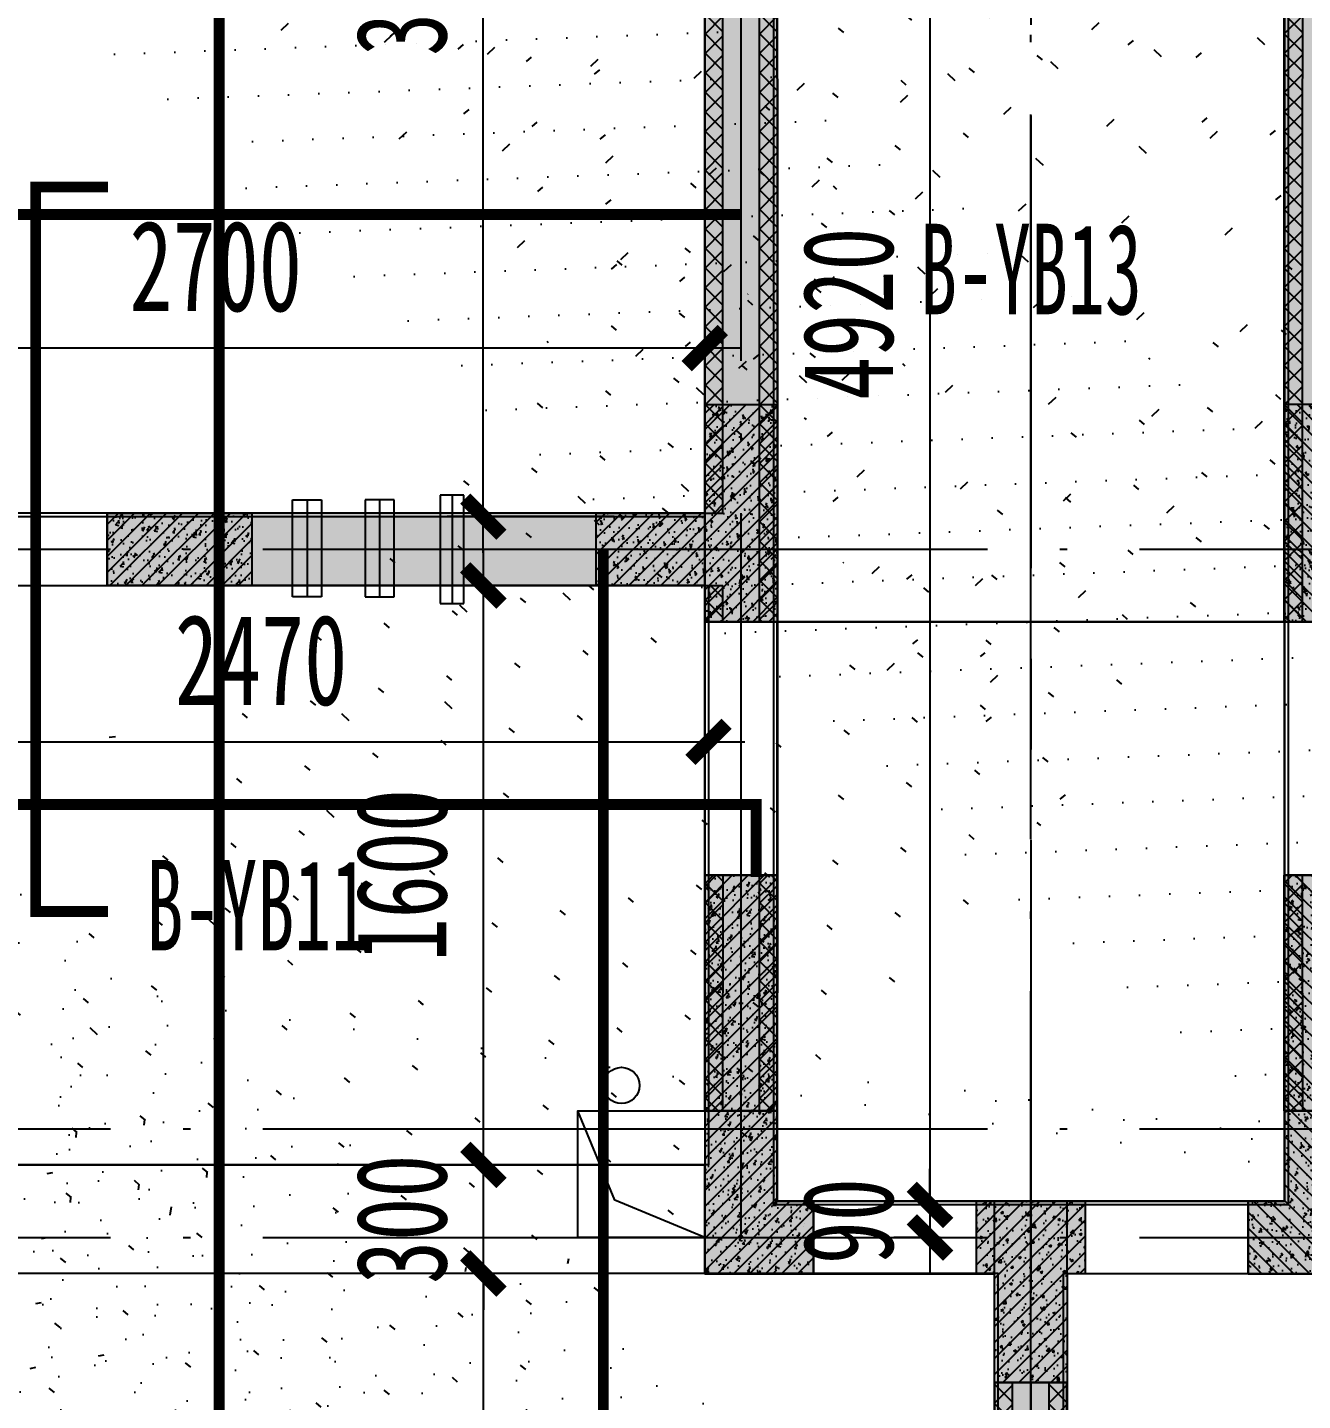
# Model space of a CAD drawing. Extents: x -3200779283 to -8106663, y 659664 to 1123462.
# Drawn here: x -8152570 to -8149051, y 1011388 to 1015179 of the extents above; entities that cross this region are included whole.
import ezdxf
from ezdxf.enums import TextEntityAlignment as Align

# ---------------------------------------------------------------- set-up
doc = ezdxf.new("R2010")
doc.units = 0
doc.header["$LTSCALE"] = 1000
doc.header["$MEASUREMENT"] = 0
for name, pattern in [('120-墙体$0$CENTER2', [1.125, 0.75, -0.125, 0.125, -0.125]), ('120-墙体$0$CONTINOUS', [0]), ('3#-轴线$0$DOTE', [2.4200000000000004, 2, -0.2, 0.02, -0.2]), ('3#4#5#$0$DASH', [0.35, 0.25, -0.1]), ('4#-标准层$0$CENTER', [2, 1.25, -0.25, 0.25, -0.25]), ('4#-标准层$0$CONTINOUS', [0]), ('DASH', [0.35, 0.25, -0.1])]:
    doc.linetypes.add(name, pattern=pattern)
doc.layers.get('Defpoints').update_dxf_attribs({"color": 30, "linetype": 'DASH'})
for name, color, linetype in [('120-墙体$0$DUCT-排烟中心线', 5, '120-墙体$0$CENTER2'), ('120-墙体$0$DUCT-排烟管', 2, 'Continuous'), ('120-墙体$0$DUCT-送风中心线', 5, '120-墙体$0$CENTER2'), ('120-墙体$0$DUCT-送风管', 4, 'Continuous'), ('120-墙体$0$S-SLAB-HOLE', 5, 'Continuous'), ('120-墙体$0$S-WALL', 40, 'Continuous'), ('120-墙体$0$S-WALL-BEAM', 120, 'Continuous'), ('120-墙体$0$S-WALL-COLU', 252, '120-墙体$0$CONTINOUS'), ('120-墙体$0$S-WALL-COLU-HATC', 16, 'Continuous'), ('120-墙体$0$S-WALL-HATC', 253, 'Continuous'), ('120-墙体$0$提结构条件', 7, 'Continuous'), ('3#-轴线$0$A-ANNO-DOTE', 10, '3#-轴线$0$DOTE'), ('3#4#5#$0$PC-SLAB', 6, '3#4#5#$0$DASH'), ('3#4#5#$0$S-ANNO-TEXT', 7, 'Continuous'), ('3#4#5#$0$S-DIMS-SLAB', 120, 'Continuous'), ('3#4#5#$0$S-PC-FQ-WYQ', 4, 'Continuous'), ('3#4#5#$0$S-PC-SLAB', 6, 'Continuous'), ('3#4#5#$0$S-WALL-HATC', 253, 'Continuous'), ('4#-标准层$0$S-SLAB', 6, 'Continuous'), ('4#-标准层$0$S-WALL', 40, 'Continuous'), ('4#-标准层$0$S-WALL-COLU', 252, '4#-标准层$0$CONTINOUS'), ('4#-标准层$0$S-WALL-COLU-HATC', 16, 'Continuous'), ('4#-标准层$0$S-WALL-HATC', 253, 'Continuous'), ('4#-标准层$0$THIN', 7, 'Continuous'), ('S-ANNO-TEXT', 7, 'Continuous'), ('S-REIN', 1, 'Continuous')]:
    doc.layers.add(name, color=color, linetype=linetype)
doc.layers.add('提资不打印', color=2, linetype='Continuous', plot=False)
doc.styles.add('3#4#5#$0$外部参照 1$0$宋体', font='', dxfattribs={"width": 0.8})
doc.styles.add('3#4#5#$0$楷体', font='', dxfattribs={"width": 0.7})
doc.styles.get('3#4#5#$0$外部参照 1$0$宋体').set_extended_font_data('SimSun')
doc.styles.get('3#4#5#$0$楷体').set_extended_font_data('KaiTi_GB2312')
doc.dimstyles.new('3#4#5#$0$TSSD_100_100', dxfattribs={"dimtxt": 250, "dimasz": 100, "dimexe": 100, "dimexo": 250, "dimgap": 100, "dimtad": 1, "dimdec": 0, "dimzin": 0, "dimdsep": 46, "dimtxsty": '3#4#5#$0$楷体', "dimblk": '3#4#5#$0$_ArchTick', "dimcen": 0, "dimdle": 100, "dimclrt": 7, "dimadec": 0, "dimazin": 0, "dimtfac": 1, "dimtdec": 0, "dimtix": 1, "dimtmove": 2, "dimatfit": 3, "dimfxl": 1, "dimtolj": 1, "dimtzin": 0, "dimarcsym": 0})
pattern_1 = [(49.99999999999999, (-8159258.836946376, 774280.1676613261), (71.72601826007535, -6.275213498259511), [7.5, -82.5]), (355, (-8159258.836946376, 774280.1676613261), (-13.8751333613, 75.21921337000119), [6, -66]), (100.4514, (-8159252.859778376, 774279.6447273261), (57.85093817140216, 68.94395420609536), [6.374018999999974, -70.11421119999957]), (46.18420000000002, (-8159258.836946376, 774300.1676613261), (106.7241048625644, -16.55190143290181), [11.24999999999991, -123.7499999999992]), (96.6356, (-8159249.943271876, 774298.7883306261), (93.46627055487033, 97.41178709004417), [9.561028799999999, -105.1713]), (351.1842, (-8159258.836946376, 774300.1676613261), (93.46619451336272, 97.41186009253246), [9, -99]), (21, (-8159248.836946376, 774295.1676613261), (59.69070521184616, -40.26188906653388), [7.5, -82.5]), (326.0000000000001, (-8159248.836946376, 774295.1676613261), (24.33153319215817, 72.5150045046853), [6, -66]), (71.4514, (-8159243.862723076, 774291.8125007261), (84.02226285814899, 32.25304967099524), [6.374019000000001, -70.1142112]), (37.50000000000001, (-8159258.836946376, 774280.1676613261), (1.215985531729067, 33.28938538313115), [0, -65.19999999999999, 0, -67, 0, -66.25]), (7.499999999999999, (-8159258.836946376, 774280.1676613261), (26.30695374421486, 39.44117118823603), [0, -38.2, 0, -63.7, 0, -25.25]), (327.5, (-8159281.136946376, 774280.1676613261), (53.3822436172409, -2.255487173437976), [0, -25, 0, -78, 0, -103.5]), (317.5, (-8159291.136946376, 774280.1676613261), (58.31861693423862, 10.01049823323177), [0, -32.5, 0, -51.8, 0, -73.5])]
pattern_2 = [(45, (-8159258.836946376, 774280.1676613261), (-22.09708691207961, 22.09708691207961), [])]

# ---------------------------------------------------------------- blocks, each defined once
blk = doc.blocks.new('jf')
at = {"layer": 'S-REIN', "const_width": 30}
for points in [[(-8149118.825894339, 1005775.647708604), (-8149318.825894339, 1005775.647830674), (-8149318.825406058, 1016983.108613819), (-8149118.825406058, 1016983.108491749)], [(-8149625.473296493, 1012738.017463509), (-8149825.473296493, 1012738.017463509), (-8149825.471343368, 1014738.017463509), (-8149625.471343368, 1014738.017463509)], [(-8168020.190411068, 1012833.484939759), (-8168020.190411068, 1013033.484939759), (-8147836.507994623, 1013033.485916322), (-8147836.507994623, 1012833.485916322)]]:
    blk.add_lwpolyline(points, dxfattribs=at)
at = {"layer": '提资不打印', "color": 2, "const_width": 30}
for points in [[(-8155776.792924388, 1014662.017463509), (-8147876.407182201, 1014662.017463509)], [(-8148258.368885905, 1005811.667658771), (-8148258.369374187, 1013738.00232679)]]:
    blk.add_lwpolyline(points, dxfattribs=at)
blk = doc.blocks.new('3#4#5#$0$B-YWQ6')
at = {"layer": '3#4#5#$0$S-PC-FQ-WYQ'}
h = blk.add_hatch(dxfattribs=at)
h.set_pattern_fill('ANSI37', color=256, scale=12, angle=90)
h.set_pattern_definition([(135, (-989707.8429496246, 842389.8077511969), (-26.94076836320746, -26.94076836320745), []), (225, (-989707.8429496246, 842389.8077511969), (26.94076836320745, -26.94076836320746), [])])
h.paths.add_polyline_path([(-127905.2501225748, 326688.3582546908), (-127855.2501228041, 326688.3616408699), (-127855.4329784815, 329388.3912538569), (-127905.4329784815, 329388.3912538569)])
h.paths.add_polyline_path([(-127855.2365838158, 326488.4462222033), (-127905.2365835865, 326488.4428360242), (-127905.2298080935, 326388.3965487699), (-127855.2298080935, 326388.3965487699)])
h = blk.add_hatch(dxfattribs=at)
h.set_pattern_fill('ANSI37', color=256, scale=12, angle=90)
h.set_pattern_definition([(135, (-989557.8429524016, 842389.8077512046), (-26.94076836320746, -26.94076836320745), []), (225, (-989557.8429524016, 842389.8077512046), (26.94076836320745, -26.94076836320746), [])])
h.paths.add_polyline_path([(-127755.2298108707, 326388.3965487774), (-127705.2298108707, 326388.3965487774), (-127705.4329812587, 329388.3912538645), (-127755.4329812587, 329388.3912538645)])
h = blk.add_hatch(dxfattribs=at)
h.set_pattern_fill('ANSI37', color=256, scale=12, angle=90)
h.set_pattern_definition([(135, (-989707.6041484298, 838589.8080073441), (-26.94076836320746, -26.94076836320745), []), (225, (-989707.6041484298, 838589.8080073441), (26.94076836320745, -26.94076836320746), [])])
h.paths.add_polyline_path([(-127905.4323774343, 325038.3215355956), (-127855.4323774343, 325038.3215355956), (-127855.1941772867, 325688.391510004), (-127905.1941772867, 325688.391510004)])
h = blk.add_hatch(dxfattribs=at)
h.set_pattern_fill('ANSI37', color=256, scale=12, angle=90)
h.set_pattern_definition([(135, (-989557.6041512068, 838589.8080073516), (-26.94076836320746, -26.94076836320745), []), (225, (-989557.6041512068, 838589.8080073516), (26.94076836320745, -26.94076836320746), [])])
h.paths.add_polyline_path([(-127755.4323802115, 325038.321535603), (-127705.4323802115, 325038.321535603), (-127705.1941800639, 325688.3915100115), (-127755.1941800639, 325688.3915100115)])
for p, q in [((-127906.0000690809, 326688.3582039018), (-127855.2501228041, 326688.3616408699)), ((-127905.2433562314, 326488.4428355655), (-127855.2365838158, 326488.4462222033))]:
    blk.add_line(p, q, dxfattribs=at)
blk.add_lwpolyline([(-127855.2501228041, 326688.3616408699), (-127855.4329784815, 329388.3912538569), (-127905.4329784815, 329388.3912538569), (-127905.2298080935, 326388.3965487699), (-127855.2298080935, 326388.3965487699), (-127855.2365838158, 326488.4462222033)], dxfattribs=at)
for points in [[(-127905.4329787674, 329388.3912538569), (-127705.4329784238, 329388.3912538569), (-127705.2298080358, 326388.3965487774), (-127905.2298083794, 326388.3965487774)], [(-127755.2298108707, 326388.3965487774), (-127705.2298108707, 326388.3965487774), (-127705.4329812587, 329388.3912538645), (-127755.4329812587, 329388.3912538645)], [(-127905.4327508085, 326388.396631066), (-127705.1947088777, 326388.396631066), (-127705.1947088777, 325688.3965545463), (-127905.4327508085, 325688.3965545463)], [(-127905.4323774343, 325038.3215355956), (-127855.4323774343, 325038.3215355956), (-127855.1941772867, 325688.391510004), (-127905.1941772867, 325688.391510004)], [(-127905.1941775726, 325688.391510004), (-127705.194177229, 325688.391510004), (-127705.4323773766, 325038.321535603), (-127905.4323777203, 325038.321535603)], [(-127755.4323802115, 325038.321535603), (-127705.4323802115, 325038.321535603), (-127705.1941800639, 325688.3915100115), (-127755.1941800639, 325688.3915100115)]]:
    blk.add_lwpolyline(points, close=True, dxfattribs=at)
blk = doc.blocks.new('3#4#5#$0$B-YNQ1')
at = {"layer": '3#4#5#$0$S-PC-FQ-WYQ'}
h = blk.add_hatch(dxfattribs=at)
h.set_pattern_fill('ANSI37', color=256, scale=12, angle=180)
h.set_pattern_definition([(225, (-660607.1781414961, -535164.0255354154), (26.94076836320745, -26.94076836320746), []), (315, (-660607.1781414961, -535164.0255354154), (26.94076836320746, 26.94076836320745), [])])
h.paths.add_polyline_path([(-146055.7440335318, 326638.38548242), (-146055.7440335318, 326688.38548242), (-147455.7616441562, 326688.3844357273), (-147455.7616441562, 326638.3844357273)])
h = blk.add_hatch(dxfattribs=at)
h.set_pattern_fill('ANSI37', color=256, scale=12, angle=180)
h.set_pattern_definition([(225, (-660607.1781414887, -535314.0255326384), (26.94076836320745, -26.94076836320746), []), (315, (-660607.1781414887, -535314.0255326384), (26.94076836320746, 26.94076836320745), [])])
h.paths.add_polyline_path([(-146055.7440335243, 326488.3854851972), (-146055.7440335243, 326538.3854851972), (-147455.7616441487, 326538.3844385045), (-147455.7616441487, 326488.3844385045)])
for points in [[(-147455.7616441487, 326488.3844382186), (-147455.7616441487, 326688.3844385623), (-146055.7440335318, 326688.3854852549), (-146055.7440335318, 326488.3854849113)], [(-146055.7440335318, 326638.38548242), (-146055.7440335318, 326688.38548242), (-147455.7616441562, 326688.3844357273), (-147455.7616441562, 326638.3844357273)], [(-146055.7440335243, 326488.3854851972), (-146055.7440335243, 326538.3854851972), (-147455.7616441487, 326538.3844385045), (-147455.7616441487, 326488.3844385045)]]:
    blk.add_lwpolyline(points, close=True, dxfattribs=at)
blk = doc.blocks.new('3#4#5#$0$A$C53EF3948')
at = {"layer": '3#4#5#$0$S-PC-FQ-WYQ'}
blk.add_blockref('3#4#5#$0$B-YWQ6', (148005.4568359147, -329888.5341169708), dxfattribs=at)
at = {"layer": '3#4#5#$0$S-PC-FQ-WYQ', "xscale": -1}
blk.add_blockref('3#4#5#$0$B-YWQ6', (-106005.9361222222, -329888.5341169708), dxfattribs=at)
at = {"layer": '3#4#5#$0$S-PC-FQ-WYQ', "rotation": 89.92223761843483}
blk.add_blockref('3#4#5#$0$B-YNQ1', (347785.6573970683, 140012.082079272), dxfattribs=at)
blk = doc.blocks.new('3#4#5#$0$ban3')
at = {"layer": '3#4#5#$0$S-WALL-HATC', "ltscale": 100}
h = blk.add_hatch(dxfattribs=at)
h.set_pattern_fill('AR-CONC', color=256, scale=25, angle=-270.0000000000001, style=0)
h.set_pattern_definition([(139.9999999999999, (-37341029879.81102, -2020433658.351167), (15.6880337456489, 179.3150456501884), [18.75, -206.25]), (84.99999999999994, (-37341029879.81102, -2020433658.351167), (-188.048033425003, -34.68783340324987), [15, -165]), (190.4513999999999, (-37341029878.50368, -2020433643.408247), (-172.3598855152383, 144.6273454285055), [15.93504749999986, -175.2855279999978]), (136.1841999999999, (-37341029929.81102, -2020433658.351167), (41.37975358225471, 266.8102621564111), [28.125, -309.375]), (186.6356, (-37341029926.36269, -2020433636.116981), (-243.5294677251103, 233.665676387176), [23.902572, -262.92825]), (81.18419999999995, (-37341029929.81102, -2020433658.351167), (-243.529650231331, 233.665486283407), [22.5, -247.5]), (111, (-37341029917.31102, -2020433633.351167), (100.6547226663348, 149.2267630296154), [18.75, -206.25]), (55.99999999999998, (-37341029917.31102, -2020433633.351167), (-181.2875112617132, 60.82883298039556), [15, -165]), (161.4514, (-37341029908.92312, -2020433620.915609), (-80.63262417748795, 210.0556571453725), [15.9350475, -175.285528]), (127.5, (-37341029879.81102, -2020433658.351167), (-83.22346345782788, 3.039963829322726), [0, -162.9999999999978, 0, -167.4999999999978, 0, -165.6249999999978]), (97.49999999999993, (-37341029879.81102, -2020433658.351167), (-98.60292797059002, 65.76738436053722), [0, -95.5, 0, -159.25, 0, -63.125]), (57.49999999999993, (-37341029879.81102, -2020433714.101167), (5.638717933595033, 133.4556090431022), [0, -62.5, 0, -195, 0, -258.75]), (47.49999999999995, (-37341029879.81102, -2020433739.101167), (-25.02624558307933, 145.7965423355966), [0, -81.25, 0, -129.5, 0, -183.75])])
h.paths.add_polyline_path([(-214282.0075875558, 407875.9277280352), (-214282.0075875558, 408175.9277280352), (-211832.3804074041, 408175.221341892), (-211832.380407404, 407875.221341892)])
at = {"layer": '3#4#5#$0$S-PC-SLAB'}
for points in [[(-211832.000995802, 409964.9999670067), (-211832.000995802, 412984.9999670067), (-214532.000995802, 412984.9999670067), (-214532.000995802, 409964.9999670067)], [(-214292.0078049984, 409775.0002631896), (-211822.0078049995, 409775.0002631896), (-211822.0078049995, 408175.9277280352), (-214292.0078049984, 408175.9277280352)], [(-214292.0078736024, 406375.9155135542), (-211022.0078736036, 406375.9155135542), (-211022.007587557, 407875.9277280353), (-214292.0075875558, 407875.9277280352)]]:
    blk.add_lwpolyline(points, close=True, dxfattribs=at)
at = {"layer": '3#4#5#$0$S-WALL-HATC', "ltscale": 100}
blk.add_lwpolyline([(-214282.0075875558, 407875.9277280352), (-214282.0075875558, 408175.9277280352), (-211832.3804074041, 408175.221341892), (-211832.380407404, 407875.221341892)], close=True, dxfattribs=at)
blk = doc.blocks.new('3#4#5#$0$_ArchTick')
at = {"color": 0, "linetype": 'ByBlock', "const_width": 0.4}
blk.add_lwpolyline([(-0.5, -0.5), (0.5, 0.5)], dxfattribs=at)
blk = doc.blocks.new('*D794')
at = {"layer": '3#4#5#$0$S-DIMS-SLAB', "color": 0, "lineweight": -2, "transparency": 16777216}
for p, q in [((164537.0246200083, 162067.0547142393), (164537.0246200083, 162043.1163812766)), ((167007.0246200072, 162067.0547142393), (167007.0246200072, 162043.1163812766)), ((164437.0246200083, 161943.1163812766), (167107.0246200072, 161943.1163812766))]:
    blk.add_line(p, q, dxfattribs=at)
at = {"layer": 'Defpoints', "color": 0, "transparency": 16777216}
for p in [(167007.0246200072, 161943.1163812766), (164537.0246200083, 161817.0547142393), (167007.0246200072, 161817.0547142393)]:
    blk.add_point(p, dxfattribs=at)
at = {"layer": '3#4#5#$0$S-DIMS-SLAB', "color": 0, "lineweight": -2, "transparency": 16777216, "xscale": 100, "yscale": 100, "zscale": 100, "rotation": 180}
blk.add_blockref('3#4#5#$0$_ArchTick', (164537.0246200083, 161943.1163812766), dxfattribs=at)
at = {"layer": '3#4#5#$0$S-DIMS-SLAB', "color": 0, "lineweight": -2, "transparency": 16777216, "xscale": 100, "yscale": 100, "zscale": 100}
blk.add_blockref('3#4#5#$0$_ArchTick', (167007.0246200072, 161943.1163812766), dxfattribs=at)
at = {"layer": '3#4#5#$0$S-DIMS-SLAB', "color": 7, "transparency": 16777216, "insert": (165772.0246200078, 162168.1163812766), "char_height": 250, "attachment_point": 5, "style": '3#4#5#$0$楷体'}
blk.add_mtext('\\A1;2470', dxfattribs=at)
blk = doc.blocks.new('*D795')
at = {"layer": '3#4#5#$0$S-DIMS-SLAB', "color": 0, "lineweight": -2, "transparency": 16777216}
for p, q in [((166385.3927718147, 162464.9997510618), (166385.3927718147, 165684.9997510618)), ((166746.7930604428, 165584.9997510618), (166285.3927718147, 165584.9997510618)), ((166746.7930604428, 162564.9997510618), (166285.3927718147, 162564.9997510618))]:
    blk.add_line(p, q, dxfattribs=at)
at = {"layer": 'Defpoints', "color": 0, "transparency": 16777216}
for p in [(166385.3927718147, 165584.9997510618), (166996.7930604428, 165584.9997510618), (166996.7930604428, 162564.9997510618)]:
    blk.add_point(p, dxfattribs=at)
at = {"layer": '3#4#5#$0$S-DIMS-SLAB', "color": 0, "lineweight": -2, "transparency": 16777216, "xscale": 100, "yscale": 100, "zscale": 100}
for p, rotation in [((166385.3927718147, 165584.9997510618), 90), ((166385.3927718147, 162564.9997510618), 270)]:
    blk.add_blockref('3#4#5#$0$_ArchTick', p, dxfattribs=dict(at, rotation=rotation))
at = {"layer": '3#4#5#$0$S-DIMS-SLAB', "color": 7, "transparency": 16777216, "insert": (166160.3927718147, 164074.9997510617), "char_height": 250, "attachment_point": 5, "rotation": 90, "style": '3#4#5#$0$楷体'}
blk.add_mtext('\\A1;3020', dxfattribs=at)
blk = doc.blocks.new('*D800')
at = {"layer": '3#4#5#$0$S-DIMS-SLAB', "color": 0, "lineweight": -2, "transparency": 16777216}
for p, q in [((167096.7931445275, 163030.3963562407), (164196.7930604427, 163030.3963562407)), ((164296.7930604427, 162888.2046499706), (164296.7930604427, 162930.3963562407)), ((166996.7931445275, 162888.2046499705), (166996.7931445275, 162930.3963562407))]:
    blk.add_line(p, q, dxfattribs=at)
at = {"layer": 'Defpoints', "color": 0, "transparency": 16777216}
for p in [(164296.7930604427, 163138.2046499706), (166996.7931445275, 163138.2046499705), (164296.7930604427, 163030.3963562407)]:
    blk.add_point(p, dxfattribs=at)
at = {"layer": '3#4#5#$0$S-DIMS-SLAB', "color": 0, "lineweight": -2, "transparency": 16777216, "xscale": 100, "yscale": 100, "zscale": 100, "rotation": 180}
blk.add_blockref('3#4#5#$0$_ArchTick', (164296.7930604427, 163030.3963562407), dxfattribs=at)
at = {"layer": '3#4#5#$0$S-DIMS-SLAB', "color": 0, "lineweight": -2, "transparency": 16777216, "xscale": 100, "yscale": 100, "zscale": 100}
blk.add_blockref('3#4#5#$0$_ArchTick', (166996.7931445275, 163030.3963562407), dxfattribs=at)
at = {"layer": '3#4#5#$0$S-DIMS-SLAB', "color": 7, "transparency": 16777216, "insert": (165646.7931024851, 163255.3963562407), "char_height": 250, "attachment_point": 5, "style": '3#4#5#$0$楷体'}
blk.add_mtext('\\A1;2700', dxfattribs=at)
blk = doc.blocks.new('*D803')
at = {"layer": '3#4#5#$0$S-DIMS-SLAB', "color": 0, "lineweight": -2, "transparency": 16777216}
for p, q in [((166385.6237824677, 158875.9152976092), (166385.6237824677, 160575.9275120902)), ((166603.3295540215, 160475.9275120902), (166285.6237824677, 160475.9275120902)), ((166594.7546355295, 158975.9152976092), (166285.6237824677, 158975.9152976092))]:
    blk.add_line(p, q, dxfattribs=at)
at = {"layer": 'Defpoints', "color": 0, "transparency": 16777216}
for p in [(166385.6237824677, 160475.9275120902), (166853.3295540215, 160475.9275120902), (166844.7546355295, 158975.9152976092)]:
    blk.add_point(p, dxfattribs=at)
at = {"layer": '3#4#5#$0$S-DIMS-SLAB', "color": 0, "lineweight": -2, "transparency": 16777216, "xscale": 100, "yscale": 100, "zscale": 100}
for p, rotation in [((166385.6237824677, 160475.9275120902), 90), ((166385.6237824677, 158975.9152976092), 270)]:
    blk.add_blockref('3#4#5#$0$_ArchTick', p, dxfattribs=dict(at, rotation=rotation))
at = {"layer": '3#4#5#$0$S-DIMS-SLAB', "color": 7, "transparency": 16777216, "insert": (166160.6237824677, 159725.9214048497), "char_height": 250, "attachment_point": 5, "rotation": 90, "style": '3#4#5#$0$楷体'}
blk.add_mtext('\\A1;1500', dxfattribs=at)
blk = doc.blocks.new('*D804')
at = {"layer": '3#4#5#$0$S-DIMS-SLAB', "color": 0, "lineweight": -2, "transparency": 16777216}
for p, q in [((166385.6237824676, 160775.3510822), (166385.6237824676, 160875.3510822)), ((166603.3295540215, 160775.3510822), (166285.6237824676, 160775.3510822)), ((166385.6237824676, 160475.3510822), (166385.6237824676, 160775.3510822)), ((166603.3295540215, 160475.3510822), (166285.6237824676, 160475.3510822)), ((166385.6237824676, 160475.3510822), (166385.6237824676, 160375.3510822))]:
    blk.add_line(p, q, dxfattribs=at)
at = {"layer": 'Defpoints', "color": 0, "transparency": 16777216}
for p in [(166385.6237824676, 160775.3510822), (166853.3295540215, 160775.3510822), (166853.3295540215, 160475.3510822)]:
    blk.add_point(p, dxfattribs=at)
at = {"layer": '3#4#5#$0$S-DIMS-SLAB', "color": 0, "lineweight": -2, "transparency": 16777216, "xscale": 100, "yscale": 100, "zscale": 100}
for p, rotation in [((166385.6237824676, 160775.3510822), 270), ((166385.6237824676, 160475.3510822), 90)]:
    blk.add_blockref('3#4#5#$0$_ArchTick', p, dxfattribs=dict(at, rotation=rotation))
at = {"layer": '3#4#5#$0$S-DIMS-SLAB', "color": 7, "transparency": 16777216, "insert": (166160.6237824676, 160625.3510822), "char_height": 250, "attachment_point": 5, "rotation": 90, "style": '3#4#5#$0$楷体'}
blk.add_mtext('\\A1;300', dxfattribs=at)
blk = doc.blocks.new('*D805')
at = {"layer": '3#4#5#$0$S-DIMS-SLAB', "color": 0, "lineweight": -2, "transparency": 16777216}
for p, q in [((166385.623565025, 160675.3517056113), (166385.623565025, 162475.0000472447)), ((166603.0985433685, 162375.0000472447), (166285.623565025, 162375.0000472447)), ((166603.3293365789, 160775.3517056113), (166285.623565025, 160775.3517056113))]:
    blk.add_line(p, q, dxfattribs=at)
at = {"layer": 'Defpoints', "color": 0, "transparency": 16777216}
for p in [(166385.623565025, 162375.0000472447), (166853.0985433685, 162375.0000472447), (166853.3293365789, 160775.3517056113)]:
    blk.add_point(p, dxfattribs=at)
at = {"layer": '3#4#5#$0$S-DIMS-SLAB', "color": 0, "lineweight": -2, "transparency": 16777216, "xscale": 100, "yscale": 100, "zscale": 100}
for p, rotation in [((166385.623565025, 162375.0000472447), 90), ((166385.623565025, 160775.3517056113), 270)]:
    blk.add_blockref('3#4#5#$0$_ArchTick', p, dxfattribs=dict(at, rotation=rotation))
at = {"layer": '3#4#5#$0$S-DIMS-SLAB', "color": 7, "transparency": 16777216, "insert": (166160.623565025, 161575.1758764279), "char_height": 250, "attachment_point": 5, "rotation": 90, "style": '3#4#5#$0$楷体'}
blk.add_mtext('\\A1;1600', dxfattribs=at)
blk = doc.blocks.new('*D806')
at = {"layer": '3#4#5#$0$S-DIMS-SLAB', "color": 0, "lineweight": -2, "transparency": 16777216}
for p, q in [((164537.0246200083, 162067.0547142393), (164537.0246200083, 162043.1163812766)), ((167007.0246200072, 162067.0547142393), (167007.0246200072, 162043.1163812766)), ((164437.0246200083, 161943.1163812766), (167107.0246200072, 161943.1163812766))]:
    blk.add_line(p, q, dxfattribs=at)
at = {"layer": 'Defpoints', "color": 0, "transparency": 16777216}
for p in [(167007.0246200072, 161943.1163812766), (164537.0246200083, 161817.0547142393), (167007.0246200072, 161817.0547142393)]:
    blk.add_point(p, dxfattribs=at)
at = {"layer": '3#4#5#$0$S-DIMS-SLAB', "color": 0, "lineweight": -2, "transparency": 16777216, "xscale": 100, "yscale": 100, "zscale": 100, "rotation": 180}
blk.add_blockref('3#4#5#$0$_ArchTick', (164537.0246200083, 161943.1163812766), dxfattribs=at)
at = {"layer": '3#4#5#$0$S-DIMS-SLAB', "color": 0, "lineweight": -2, "transparency": 16777216, "xscale": 100, "yscale": 100, "zscale": 100}
blk.add_blockref('3#4#5#$0$_ArchTick', (167007.0246200072, 161943.1163812766), dxfattribs=at)
at = {"layer": '3#4#5#$0$S-DIMS-SLAB', "color": 7, "transparency": 16777216, "insert": (165772.0246200078, 162168.1163812766), "char_height": 250, "attachment_point": 5, "style": '3#4#5#$0$楷体'}
blk.add_mtext('\\A1;2470', dxfattribs=at)
blk = doc.blocks.new('*D877')
at = {"layer": '3#4#5#$0$S-DIMS-SLAB', "color": 0, "lineweight": -2, "transparency": 16777216}
for p, q in [((164894.7120311207, 329798.5244060085), (164894.7120311207, 324678.5244060085)), ((164923.5139334447, 329698.5244060085), (164794.7120311207, 329698.5244060085)), ((164923.5139334447, 324778.5244060085), (164794.7120311207, 324778.5244060085))]:
    blk.add_line(p, q, dxfattribs=at)
at = {"layer": 'Defpoints', "color": 0, "transparency": 16777216}
for p in [(165173.5139334447, 329698.5244060085), (164894.7120311207, 324778.5244060085), (165173.5139334447, 324778.5244060085)]:
    blk.add_point(p, dxfattribs=at)
at = {"layer": '3#4#5#$0$S-DIMS-SLAB', "color": 0, "lineweight": -2, "transparency": 16777216, "xscale": 100, "yscale": 100, "zscale": 100}
for p, rotation in [((164894.7120311207, 329698.5244060085), 90), ((164894.7120311207, 324778.5244060085), 270)]:
    blk.add_blockref('3#4#5#$0$_ArchTick', p, dxfattribs=dict(at, rotation=rotation))
at = {"layer": '3#4#5#$0$S-DIMS-SLAB', "color": 7, "transparency": 16777216, "insert": (164669.7120311208, 327238.5244060084), "char_height": 250, "attachment_point": 5, "rotation": 90, "style": '3#4#5#$0$楷体'}
blk.add_mtext('\\A1;4920', dxfattribs=at)
blk = doc.blocks.new('*D872')
at = {"layer": '3#4#5#$0$S-DIMS-SLAB', "color": 0, "lineweight": -2, "transparency": 16777216}
for p, q in [((164894.7120311208, 324778.5244060085), (164894.7120311208, 324878.5244060085)), ((164923.1474729235, 324778.5244060085), (164794.7120311208, 324778.5244060085)), ((164894.7120311208, 324778.5244060085), (164894.7120311208, 324688.524390929)), ((164923.1474729235, 324688.524390929), (164794.7120311208, 324688.524390929)), ((164894.7120311208, 324688.524390929), (164894.7120311208, 324588.524390929))]:
    blk.add_line(p, q, dxfattribs=at)
at = {"layer": 'Defpoints', "color": 0, "transparency": 16777216}
for p in [(165173.1474729235, 324778.5244060085), (164894.7120311208, 324688.524390929), (165173.1474729235, 324688.524390929)]:
    blk.add_point(p, dxfattribs=at)
at = {"layer": '3#4#5#$0$S-DIMS-SLAB', "color": 0, "lineweight": -2, "transparency": 16777216, "xscale": 100, "yscale": 100, "zscale": 100}
for p, rotation in [((164894.7120311208, 324778.5244060085), 270), ((164894.7120311208, 324688.524390929), 90)]:
    blk.add_blockref('3#4#5#$0$_ArchTick', p, dxfattribs=dict(at, rotation=rotation))
at = {"layer": '3#4#5#$0$S-DIMS-SLAB', "color": 7, "transparency": 16777216, "insert": (164669.7120311208, 324733.5243984687), "char_height": 250, "attachment_point": 5, "rotation": 90, "style": '3#4#5#$0$楷体'}
blk.add_mtext('\\A1;90', dxfattribs=at)
blk = doc.blocks.new('120-墙体$0$A$Ca94620f4')
at = {"layer": '120-墙体$0$DUCT-排烟中心线'}
blk.add_line((-547.6834203733888, -2950.689154202279), (-547.6834203733742, -3249.31108146171), dxfattribs=at)
at = {"layer": '120-墙体$0$DUCT-排烟管'}
for p, q in [((-580.1834203733888, -2950.689154202279), (-580.1834203733742, -3249.31108146171)), ((-515.1834203733888, -2950.689154202279), (-580.1834203733888, -2950.689154202279)), ((-515.1834203733742, -3249.31108146171), (-515.1834203733888, -2950.689154202279)), ((-580.1834203733742, -3249.31108146171), (-515.1834203733742, -3249.31108146171))]:
    blk.add_line(p, q, dxfattribs=at)
at = {"layer": '120-墙体$0$DUCT-送风中心线'}
for p, q in [((-947.6834203733888, -2963.74848623795), (-947.6834203733888, -3230.97650390194)), ((-747.6834203733888, -2963.74848623795), (-747.6834203733888, -3230.97650390194))]:
    blk.add_line(p, q, dxfattribs=at)
at = {"layer": '120-墙体$0$DUCT-送风管'}
for p, q in [((-787.6834203733888, -2963.74848623795), (-787.6834203733888, -3230.97650390194)), ((-707.6834203733888, -2963.74848623795), (-787.6834203733888, -2963.74848623795)), ((-707.6834203733888, -3230.97650390194), (-707.6834203733888, -2963.74848623795)), ((-787.6834203733888, -3230.97650390194), (-707.6834203733888, -3230.97650390194))]:
    blk.add_line(p, q, dxfattribs=at)
at = {"layer": '120-墙体$0$提结构条件', "color": 3}
for p, q in [((-987.6834203733888, -3230.97650390194), (-987.6834203733888, -2963.74848623795)), ((-987.6834203733888, -2963.74848623795), (-907.6834203733888, -2963.74848623795)), ((-907.6834203733888, -2963.74848623795), (-907.6834203733888, -3230.97650390194)), ((-907.6834203733888, -3230.97650390194), (-987.6834203733888, -3230.97650390194))]:
    blk.add_line(p, q, dxfattribs=at)
blk = doc.blocks.new('120-墙体$0$A$C8f34f6bc')
at = {"layer": '120-墙体$0$S-SLAB-HOLE'}
blk.add_lwpolyline([(-350.0000000000002, -5000), (-350.0000000000002, -4650), (-7.105427357601002e-14, -4650), (0, -5000)], close=True, dxfattribs=at)
blk.add_lwpolyline([(0, -5000), (-248.2317736557453, -4896.88676487864), (-350.0000000000002, -4650)], dxfattribs=at)
blk.add_circle((-230, -4580), 50, dxfattribs=at)
blk = doc.blocks.new('120-墙体')
at = {"layer": '120-墙体$0$S-WALL-COLU-HATC'}
h = blk.add_hatch(dxfattribs=at)
h.set_pattern_fill('AR-CONC', color=256, scale=10, angle=180)
h.set_pattern_definition([(230, (-15637.05247968875, 223941.5126408452), (-71.72601826007535, 6.27521349825952), [7.5, -82.5]), (175, (-15637.05247968875, 223941.5126408452), (13.87513336129999, -75.21921337000119), [6, -66]), (280.4514, (-15643.02964768873, 223942.0355748452), (-57.85093817140217, -68.94395420609536), [6.374018999999977, -70.11421119999963]), (226.1842, (-15637.05247968875, 223921.5126408452), (-106.7241048625644, 16.55190143290182), [11.24999999999993, -123.7499999999994]), (276.6356, (-15645.94615418874, 223922.8919715452), (-93.46627055487033, -97.41178709004417), [9.561028799999976, -105.1712999999998]), (171.1842, (-15637.05247968875, 223921.5126408452), (-93.46619451336272, -97.41186009253246), [9, -99]), (201, (-15647.05247968875, 223926.5126408452), (-59.69070521184616, 40.2618890665339), [7.5, -82.5]), (146, (-15647.05247968875, 223926.5126408452), (-24.33153319215818, -72.5150045046853), [6, -66]), (251.4514, (-15652.02670298875, 223929.8678014452), (-84.02226285814899, -32.25304967099522), [6.374018999999993, -70.11421119999987]), (217.5, (-15637.05247968875, 223941.5126408452), (-1.215985531729071, -33.28938538313115), [0, -65.19999999999999, 0, -67, 0, -66.25]), (187.5, (-15637.05247968875, 223941.5126408452), (-26.30695374421487, -39.44117118823603), [0, -38.19999999999999, 0, -63.7, 0, -25.25]), (147.5, (-15614.75247968873, 223941.5126408452), (-53.3822436172409, 2.255487173437982), [0, -24.99999999999999, 0, -77.99999999999996, 0, -103.5]), (137.5, (-15604.75247968873, 223941.5126408452), (-58.31861693423862, -10.01049823323176), [0, -32.5, 0, -51.8, 0, -73.5])])
h.paths.add_polyline_path([(-100, -3100.000000539585), (-99.98422405263409, -2800.000000539585), (100.0157759473659, -2800.000000539586), (100, -3300.000000539585), (100, -3400), (-100, -3400), (-100, -3300), (-399.9999080896378, -3300), (-399.9999080896378, -3100.000000000233)])
h = blk.add_hatch(dxfattribs=at)
h.set_pattern_fill('ANSI31', color=256, scale=250, angle=180, style=0)
h.set_pattern_definition([(225, (-15637.05247968875, 223941.5126408452), (22.09708691207961, -22.09708691207961), [])])
h.paths.add_polyline_path([(-100, -3100.000000539585), (-99.98422405263409, -2800.000000539585), (100.0157759473659, -2800.000000539586), (100, -3300.000000539585), (100, -3400), (-100, -3400), (-100, -3300), (-399.9999080896378, -3300), (-399.9999080896378, -3100.000000000233)])
h = blk.add_hatch(dxfattribs=at)
h.set_pattern_fill('AR-CONC', color=256, scale=10)
h.set_pattern_definition([(49.99999999999999, (-9954.749218468613, -244207.8156450689), (71.72601826007535, -6.275213498259511), [7.5, -82.5]), (355, (-9954.749218468613, -244207.8156450689), (-13.8751333613, 75.21921337000119), [6, -66]), (100.4514, (-9948.7720504686, -244208.3385790689), (57.85093817140216, 68.94395420609536), [6.374018999999978, -70.11421119999964]), (46.18420000000002, (-9954.749218468613, -244187.8156450689), (106.7241048625644, -16.55190143290181), [11.24999999999991, -123.7499999999993]), (96.6356, (-9945.855543968617, -244189.1949757689), (93.46627055487033, 97.41178709004417), [9.561028799999999, -105.1713]), (351.1842, (-9954.749218468613, -244187.8156450689), (93.46619451336272, 97.41186009253246), [9, -99]), (21, (-9944.749218468613, -244192.8156450689), (59.69070521184616, -40.26188906653388), [7.5, -82.5]), (326.0000000000001, (-9944.749218468613, -244192.8156450689), (24.33153319215817, 72.5150045046853), [6, -66]), (71.4514, (-9939.774995168613, -244196.170805669), (84.02226285814899, 32.25304967099524), [6.374019000000001, -70.1142112]), (37.50000000000001, (-9954.749218468613, -244207.8156450689), (1.215985531729067, 33.28938538313115), [0, -65.19999999999999, 0, -67, 0, -66.25]), (7.499999999999999, (-9954.749218468613, -244207.8156450689), (26.30695374421486, 39.44117118823603), [0, -38.2, 0, -63.7, 0, -25.25]), (327.5, (-9977.0492184686, -244207.8156450689), (53.3822436172409, -2.255487173437976), [0, -25, 0, -78, 0, -103.5]), (317.5, (-9987.0492184686, -244207.8156450689), (58.31861693423862, 10.01049823323177), [0, -32.5, 0, -51.8, 0, -73.5])])
h.paths.add_polyline_path([(-1750, -3300.000392023416), (-1750.000000000015, -3100.000392023416), (-1350.000497644069, -3100.001491396397), (-1350.000497644069, -3300.001491396397)])
h = blk.add_hatch(dxfattribs=at)
h.set_pattern_fill('ANSI31', color=256, scale=250, style=0)
h.set_pattern_definition([(45, (-9954.749218468613, -244207.8156450689), (-22.09708691207961, 22.09708691207961), [])])
h.paths.add_polyline_path([(-1750.000000000015, -3100.000392023416), (-1750, -3300.000392023416), (-1350.000497644069, -3300.001491396397), (-1350.000497644069, -3100.001491396397)])
h = blk.add_hatch(dxfattribs=at)
h.set_pattern_fill('AR-CONC', color=256, scale=10)
h.set_pattern_definition([(49.99999999999999, (12337.0756467121, -241757.8336407725), (71.72601826007535, -6.275213498259511), [7.5, -82.5]), (355, (12337.0756467121, -241757.8336407725), (-13.8751333613, 75.21921337000119), [6, -66]), (100.4514, (12343.05281471211, -241758.3565747725), (57.85093817140216, 68.94395420609536), [6.374018999999977, -70.11421119999963]), (46.18420000000002, (12337.0756467121, -241737.8336407725), (106.7241048625644, -16.55190143290181), [11.24999999999991, -123.7499999999993]), (96.6356, (12345.96932121209, -241739.2129714725), (93.46627055487033, 97.41178709004417), [9.561028799999999, -105.1713]), (351.1842, (12337.0756467121, -241737.8336407725), (93.46619451336272, 97.41186009253246), [9, -99]), (21, (12347.0756467121, -241742.8336407725), (59.69070521184616, -40.26188906653388), [7.5, -82.5]), (326.0000000000001, (12347.0756467121, -241742.8336407725), (24.33153319215817, 72.5150045046853), [6, -66]), (71.4514, (12352.0498700121, -241746.1888013725), (84.02226285814899, 32.25304967099524), [6.374019000000001, -70.1142112]), (37.50000000000001, (12337.0756467121, -241757.8336407725), (1.215985531729067, 33.28938538313115), [0, -65.19999999999999, 0, -67, 0, -66.25]), (7.499999999999999, (12337.0756467121, -241757.8336407725), (26.30695374421486, 39.44117118823603), [0, -38.2, 0, -63.7, 0, -25.25]), (327.5, (12314.77564671211, -241757.8336407725), (53.3822436172409, -2.255487173437976), [0, -25, 0, -78, 0, -103.5]), (317.5, (12304.77564671211, -241757.8336407725), (58.31861693423862, 10.01049823323177), [0, -32.5, 0, -51.8, 0, -73.5])])
h.paths.add_polyline_path([(100, -4100), (-100, -4100), (-100.0000000000073, -4750), (100, -4750)])
h = blk.add_hatch(dxfattribs=at)
h.set_pattern_fill('ANSI31', color=256, scale=250, style=0)
h.set_pattern_definition([(45, (12337.0756467121, -241757.8336407725), (-22.09708691207961, 22.09708691207961), [])])
h.paths.add_polyline_path([(-100.0000000000073, -4750), (100, -4750), (100, -4100), (-100, -4100)])
h = blk.add_hatch(dxfattribs=at)
h.set_pattern_fill('AR-CONC', color=256, scale=10)
h.set_pattern_definition([(49.99999999999999, (-6817.545511106262, -243940.3517896836), (71.72601826007535, -6.275213498259511), [7.5, -82.5]), (355, (-6817.545511106262, -243940.3517896836), (-13.8751333613, 75.21921337000119), [6, -66]), (100.4514, (-6811.56834310625, -243940.8747236836), (57.85093817140216, 68.94395420609536), [6.374018999999979, -70.11421119999966]), (46.18420000000002, (-6817.545511106262, -243920.3517896836), (106.7241048625644, -16.55190143290181), [11.24999999999992, -123.7499999999993]), (96.6356, (-6808.651836606266, -243921.7311203836), (93.46627055487033, 97.41178709004417), [9.561028799999999, -105.1713]), (351.1842, (-6817.545511106262, -243920.3517896836), (93.46619451336272, 97.41186009253246), [9, -99]), (21, (-6807.545511106262, -243925.3517896836), (59.69070521184616, -40.26188906653388), [7.5, -82.5]), (326.0000000000001, (-6807.545511106262, -243925.3517896836), (24.33153319215817, 72.5150045046853), [6, -66]), (71.4514, (-6802.571287806262, -243928.7069502836), (84.02226285814899, 32.25304967099524), [6.374019000000001, -70.1142112]), (37.50000000000001, (-6817.545511106262, -243940.3517896836), (1.215985531729067, 33.28938538313115), [0, -65.19999999999999, 0, -67, 0, -66.25]), (7.499999999999999, (-6817.545511106262, -243940.3517896836), (26.30695374421486, 39.44117118823603), [0, -38.2, 0, -63.7, 0, -25.25]), (327.5, (-6839.84551110625, -243940.3517896836), (53.3822436172409, -2.255487173437976), [0, -25, 0, -78, 0, -103.5]), (317.5, (-6849.84551110625, -243940.3517896836), (58.31861693423862, 10.01049823323177), [0, -32.5, 0, -51.8, 0, -73.5])])
h.paths.add_polyline_path([(100, -5000), (99.98422405263409, -4750), (-100.0157759473659, -4750), (-100, -5200), (200, -5199.999803988176), (200, -4999.999803988409)])
h = blk.add_hatch(dxfattribs=at)
h.set_pattern_fill('ANSI31', color=256, scale=250, style=0)
h.set_pattern_definition([(45, (-6817.545511106262, -243940.3517896836), (-22.09708691207961, 22.09708691207961), [])])
h.paths.add_polyline_path([(100, -5000), (99.98422405263409, -4750), (-100.0157759473659, -4750), (-100, -5200), (200, -5199.999803988176), (200, -4999.999803988409)])
at = {"layer": '120-墙体$0$S-WALL-HATC'}
for points in [[(100, 99.99999999999955), (-100, -100), (-100, -3100), (-33.33333333331393, -3200.000000000001), (100, -3200)], [(-33.33333333331393, -3200.000000000001), (-100, -3100), (-1750, -3100), (-1750.000000000015, -3300), (-100, -3300)], [(-33.33333333331393, -3200.000000000001), (-100, -3300), (-100, -3400), (100, -3400), (100, -3200)], [(100, -4100), (-100, -4100), (-100, -5200), (100, -5000)], [(200, -5200), (200, -5000), (100, -5000), (-100, -5200)]]:
    blk.add_hatch(color=256, dxfattribs=at).paths.add_polyline_path(points)
at = {"layer": '120-墙体$0$S-WALL'}
for p, q in [((100, 99.99999999999955), (100, -3200)), ((-100, -100), (-100, -3100)), ((-1650, -3100), (-1750, -3100)), ((-1750, -3100), (-1750.000000000015, -3300)), ((-100, -3100), (-1650, -3100)), ((100, -3200), (100, -3400)), ((-1750.000000000015, -3300), (-1650.000000000015, -3300)), ((-100, -3300), (-1650.000000000015, -3300)), ((-100, -3300), (-100, -3400)), ((-100, -3400), (100, -3400)), ((-100, -4100), (100, -4100)), ((-100, -4100), (-100, -5200)), ((100, -4100), (100, -5000)), ((200, -5000), (100, -5000)), ((200, -5000), (200, -5200)), ((200, -5200), (-100, -5200))]:
    blk.add_line(p, q, dxfattribs=at)
at = {"layer": '120-墙体$0$S-WALL-BEAM'}
for points in [[(-6350, -3099.999397527484), (-6350, -3299.9997895509), (-1750, -3300.000392023416), (-1750, -3100)], [(100.0003920234158, -3400), (-100, -3400), (-100.0001960117079, -4100), (100.0001960117079, -4100)], [(700, -5200.000196011708), (700, -4999.999803988292), (200, -4999.999607976584), (200, -5200)]]:
    blk.add_lwpolyline(points, close=True, dxfattribs=at)
at = {"layer": '120-墙体$0$S-WALL-COLU', "linetype": 'ByBlock'}
for points in [[(-100, -3100.000000539585), (-99.98422405263409, -2800.000000539585), (100.0157759473659, -2800.000000539586), (100, -3300.000000539585), (100, -3400), (-100, -3400), (-100, -3300), (-399.9999080896378, -3300), (-399.9999080896378, -3100.000000000233), (-100, -3100.000000539585)], [(100, -5000), (99.98422405263409, -4750), (-100.0157759473659, -4750), (-100, -5200), (200, -5199.999803988176), (200, -4999.999803988409), (100, -5000)]]:
    blk.add_lwpolyline(points, dxfattribs=at)
at = {"layer": '120-墙体$0$S-WALL-COLU', "lineweight": -2}
for points in [[(-1750, -3300.000392023416), (-1750.000000000015, -3100.000392023416), (-1350.000497644069, -3100.001491396397), (-1350.000497644069, -3300.001491396397)], [(100, -4100), (-100, -4100), (-100.0000000000073, -4750), (100, -4750)]]:
    blk.add_lwpolyline(points, close=True, dxfattribs=at)
for name, p in [('120-墙体$0$A$Ca94620f4', (-250, -100.0000000000005)), ('120-墙体$0$A$C8f34f6bc', (-100, -100))]:
    blk.add_blockref(name, p)
blk = doc.blocks.new('3#-轴线')
at = {"layer": '3#-轴线$0$A-ANNO-DOTE'}
for points in [[(20100, -5100), (20100, 5500)], [(20900, -16100), (20900, 5500)], [(-3000, -3200), (44800, -3200)], [(-3000, -4800), (44800, -4800)], [(-3000, -5100), (44800, -5100)]]:
    blk.add_lwpolyline(points, dxfattribs=at)
blk = doc.blocks.new('3#4#5#$0$5#')
at = {"layer": '3#4#5#$0$S-ANNO-TEXT'}
blk.add_blockref('3#4#5#$0$ban3', (378828.7940562447, -247400.000215945), dxfattribs=at)
at = {"layer": '3#4#5#$0$S-ANNO-TEXT', "xscale": -1}
blk.add_blockref('3#4#5#$0$ban3', (-43034.90157780028, -247400.4721099574), dxfattribs=at)
at = {"layer": '3#4#5#$0$PC-SLAB', "linetype": 'ByBlock', "style": '3#4#5#$0$外部参照 1$0$宋体', "width": 0.6}
blk.add_text('B-YB11', height=250, dxfattribs=at).set_placement((165761.7885475838, 161492.4423490529), align=Align.MIDDLE)
at = {"layer": '3#4#5#$0$S-DIMS-SLAB'}
for base, p1, p2, angle, picture, middle in [((166385.3927718147, 165584.9997510618), (166996.7930604427, 162564.9997510617), (166996.7930604427, 165584.9997510617), 90, '*D795', (166160.3927718147, 164074.9997510617)), ((164296.7930604427, 163030.3963562407), (166996.7931445275, 163138.2046499705), (164296.7930604427, 163138.2046499706), 180, '*D800', (165646.7931024851, 163255.3963562407)), ((166385.623565025, 162375.0000472447), (166853.3293365788, 160775.3517056112), (166853.0985433685, 162375.0000472447), 90, '*D805', (166160.623565025, 161575.1758764279)), ((166385.6237824676, 160775.3510822), (166853.3295540215, 160475.3510822), (166853.3295540215, 160775.3510822), 90, '*D804', (166160.6237824676, 160625.3510822)), ((166385.6237824677, 160475.9275120902), (166844.7546355295, 158975.9152976092), (166853.3295540215, 160475.9275120902), 90, '*D803', (166160.6237824677, 159725.9214048497))]:
    dim = blk.add_linear_dim(base=base, p1=p1, p2=p2, angle=angle, dimstyle='3#4#5#$0$TSSD_100_100', dxfattribs=at)
    dim.commit()
    dim.dimension.update_dxf_attribs({"geometry": picture, "text_midpoint": middle})
for picture in ['*D794', '*D806']:
    dim = blk.add_linear_dim(base=(167007.0246200072, 161943.1163812766), p1=(164537.0246200083, 161817.0547142393), p2=(167007.0246200072, 161817.0547142393), dimstyle='3#4#5#$0$TSSD_100_100', dxfattribs=at)
    dim.commit()
    dim.dimension.update_dxf_attribs({"geometry": picture, "text_midpoint": (165772.0246200078, 162168.1163812766)})
blk = doc.blocks.new('3#4#5#$0$3#屋顶层悬挑板')
at = {"layer": '3#4#5#$0$S-PC-SLAB'}
blk.add_lwpolyline([(164463.5139334447, 329698.5244060084), (165883.5139334447, 329698.5244060084), (165883.5139334447, 324778.5244060084), (164463.5139334447, 324778.5244060084)], close=True, dxfattribs=at)
at = {"layer": '3#4#5#$0$PC-SLAB', "linetype": 'ByBlock', "style": '3#4#5#$0$外部参照 1$0$宋体', "width": 0.6}
blk.add_text('B-YB13', height=250, dxfattribs=at).set_placement((165173.5139334447, 327360.0244390017), align=Align.MIDDLE)
at = {"layer": '3#4#5#$0$S-DIMS-SLAB'}
for base, p1, p2, picture, middle in [((164894.7120311207, 324778.5244060085), (165173.5139334447, 329698.5244060084), (165173.5139334447, 324778.5244060084), '*D877', (164669.7120311208, 327238.5244060084)), ((164894.7120311208, 324688.524390929), (165173.1474729234, 324778.5244060084), (165173.1474729234, 324688.5243909289), '*D872', (164669.7120311208, 324733.5243984687))]:
    dim = blk.add_linear_dim(base=base, p1=p1, p2=p2, angle=90, dimstyle='3#4#5#$0$TSSD_100_100', dxfattribs=at)
    dim.commit()
    dim.dimension.update_dxf_attribs({"geometry": picture, "text_midpoint": middle})

msp = doc.modelspace()

# ---------------------------------------------------------------- hatches: boundary and pattern name
at = {"layer": '4#-标准层$0$S-WALL-COLU-HATC'}
h = msp.add_hatch(dxfattribs=at)
h.set_pattern_fill('AR-CONC', color=256, scale=10)
h.set_pattern_definition(pattern_1)
h.paths.add_polyline_path([(-8149950.43551159, 1011938.001302099), (-8149650.43551159, 1011938.001302099), (-8149650.435433185, 1011738.000929676), (-8149700.435550792, 1011738.000910075), (-8149700.43551159, 1011438.001302099), (-8149900.43551159, 1011438.001302099), (-8149900.43551159, 1011738.001106087), (-8149950.435589995, 1011738.000929676)])
h = msp.add_hatch(dxfattribs=at)
h.set_pattern_fill('ANSI31', color=256, scale=250, style=0)
h.set_pattern_definition(pattern_2)
h.paths.add_polyline_path([(-8149700.435550792, 1011738.000910075), (-8149650.435433185, 1011738.000929676), (-8149650.43551159, 1011938.001302099), (-8149950.43551159, 1011938.001302099), (-8149950.435589995, 1011738.000929676), (-8149900.43551159, 1011738.001106087), (-8149900.43551159, 1011438.001302099), (-8149700.43551159, 1011438.001302099)])
h = msp.add_hatch(dxfattribs=at)
h.set_pattern_fill('AR-CONC', color=256, scale=10)
h.set_pattern_definition(pattern_1)
h.paths.add_polyline_path([(-8149900.43551159, 1011938.001302099), (-8149650.43551159, 1011938.001302099), (-8149650.43551159, 1011738.001106087), (-8149700.43551159, 1011738.000910075), (-8149700.43551159, 1011438.001302099), (-8149900.43551159, 1011438.001302099)])
h = msp.add_hatch(dxfattribs=at)
h.set_pattern_fill('ANSI31', color=256, scale=250, style=0)
h.set_pattern_definition(pattern_2)
h.paths.add_polyline_path([(-8149700.43551159, 1011738.000910075), (-8149650.43551159, 1011738.001106087), (-8149650.43551159, 1011938.001302099), (-8149900.43551159, 1011938.001302099), (-8149900.43551159, 1011438.001302099), (-8149700.43551159, 1011438.001302099)])
at = {"layer": '4#-标准层$0$S-WALL-HATC'}
msp.add_hatch(color=256, dxfattribs=at).paths.add_polyline_path([(-8149700.43551159, 1009638.020154847), (-8149900.43551159, 1009638.020154847), (-8149900.43551159, 1011738.019762824), (-8149950.43551159, 1011738.019762824), (-8149950.43551159, 1011938.020154847), (-8149650.43551159, 1011938.020154847), (-8149650.43551159, 1011738.019762824), (-8149700.43551159, 1011738.019762824)])

# ---------------------------------------------------------------- linework, layer by layer
at = {"layer": '4#-标准层$0$S-SLAB'}
for points in [[(-8149100.435903611, 1011938.001150348), (-8150500.435903611, 1011938.001061826), (-8150500.436004778, 1013538.001061826), (-8149100.436004778, 1013538.001150348)], [(-8150500.435511587, 1011938.001106087), (-8149100.435511587, 1011938.001106087), (-8149100.435511587, 1013538.001106087), (-8150500.435511587, 1013538.001106087)]]:
    msp.add_lwpolyline(points, close=True, dxfattribs=at)
at = {"layer": '4#-标准层$0$S-WALL'}
msp.add_lwpolyline([(-8149700.43551159, 1009638.020154847), (-8149900.43551159, 1009638.020154847), (-8149900.43551159, 1011738.019762824), (-8149950.43551159, 1011738.019762824), (-8149950.43551159, 1011938.020154847), (-8149650.43551159, 1011938.020154847), (-8149650.43551159, 1011738.019762824), (-8149700.43551159, 1011738.019762824)], close=True, dxfattribs=at)
at = {"layer": '4#-标准层$0$S-WALL-COLU', "lineweight": -2}
for points in [[(-8149950.43551159, 1011938.001302099), (-8149650.43551159, 1011938.001302099), (-8149650.435433185, 1011738.000929676), (-8149700.435550792, 1011738.000910075), (-8149700.43551159, 1011438.001302099), (-8149900.43551159, 1011438.001302099), (-8149900.43551159, 1011738.001106087), (-8149950.435589995, 1011738.000929676)], [(-8149900.43551159, 1011938.001302099), (-8149650.43551159, 1011938.001302099), (-8149650.43551159, 1011738.001106087), (-8149700.43551159, 1011738.000910075), (-8149700.43551159, 1011438.001302099), (-8149900.43551159, 1011438.001302099)]]:
    msp.add_lwpolyline(points, close=True, dxfattribs=at)
at = {"layer": '4#-标准层$0$THIN', "linetype": '4#-标准层$0$CENTER'}
msp.add_line((-8149800.435511587, 1018935.651220073), (-8149800.435511587, 1001161.511631172), dxfattribs=at)

# ---------------------------------------------------------------- block references
for name, p in [('3#-轴线', (-8170700.435511587, 1016938.001106087)), ('120-墙体', (-8150600.435511587, 1016938.001106087))]:
    msp.add_blockref(name, p)
at = {"xscale": -1, "rotation": 3.622788229407092e-06}
msp.add_blockref('120-墙体', (-8149000.436219759, 1016938.001156671), dxfattribs=at)
at = {"layer": '3#4#5#$0$S-ANNO-TEXT'}
msp.add_blockref('3#4#5#$0$A$C53EF3948', (-8170800.443592959, 1017038.144333236), dxfattribs=at)
at = {"layer": '3#4#5#$0$S-PC-SLAB'}
for name, p in [('3#4#5#$0$5#', (-8317697.236654709, 851263.1443662292)), ('3#4#5#$0$3#屋顶层悬挑板', (-8314973.59086895, 687149.6198890805))]:
    msp.add_blockref(name, p, dxfattribs=at)
at = {"layer": 'S-ANNO-TEXT'}
msp.add_blockref('jf', (-2722.006778582931, 0), dxfattribs=at)

doc.saveas('drawing.dxf')
